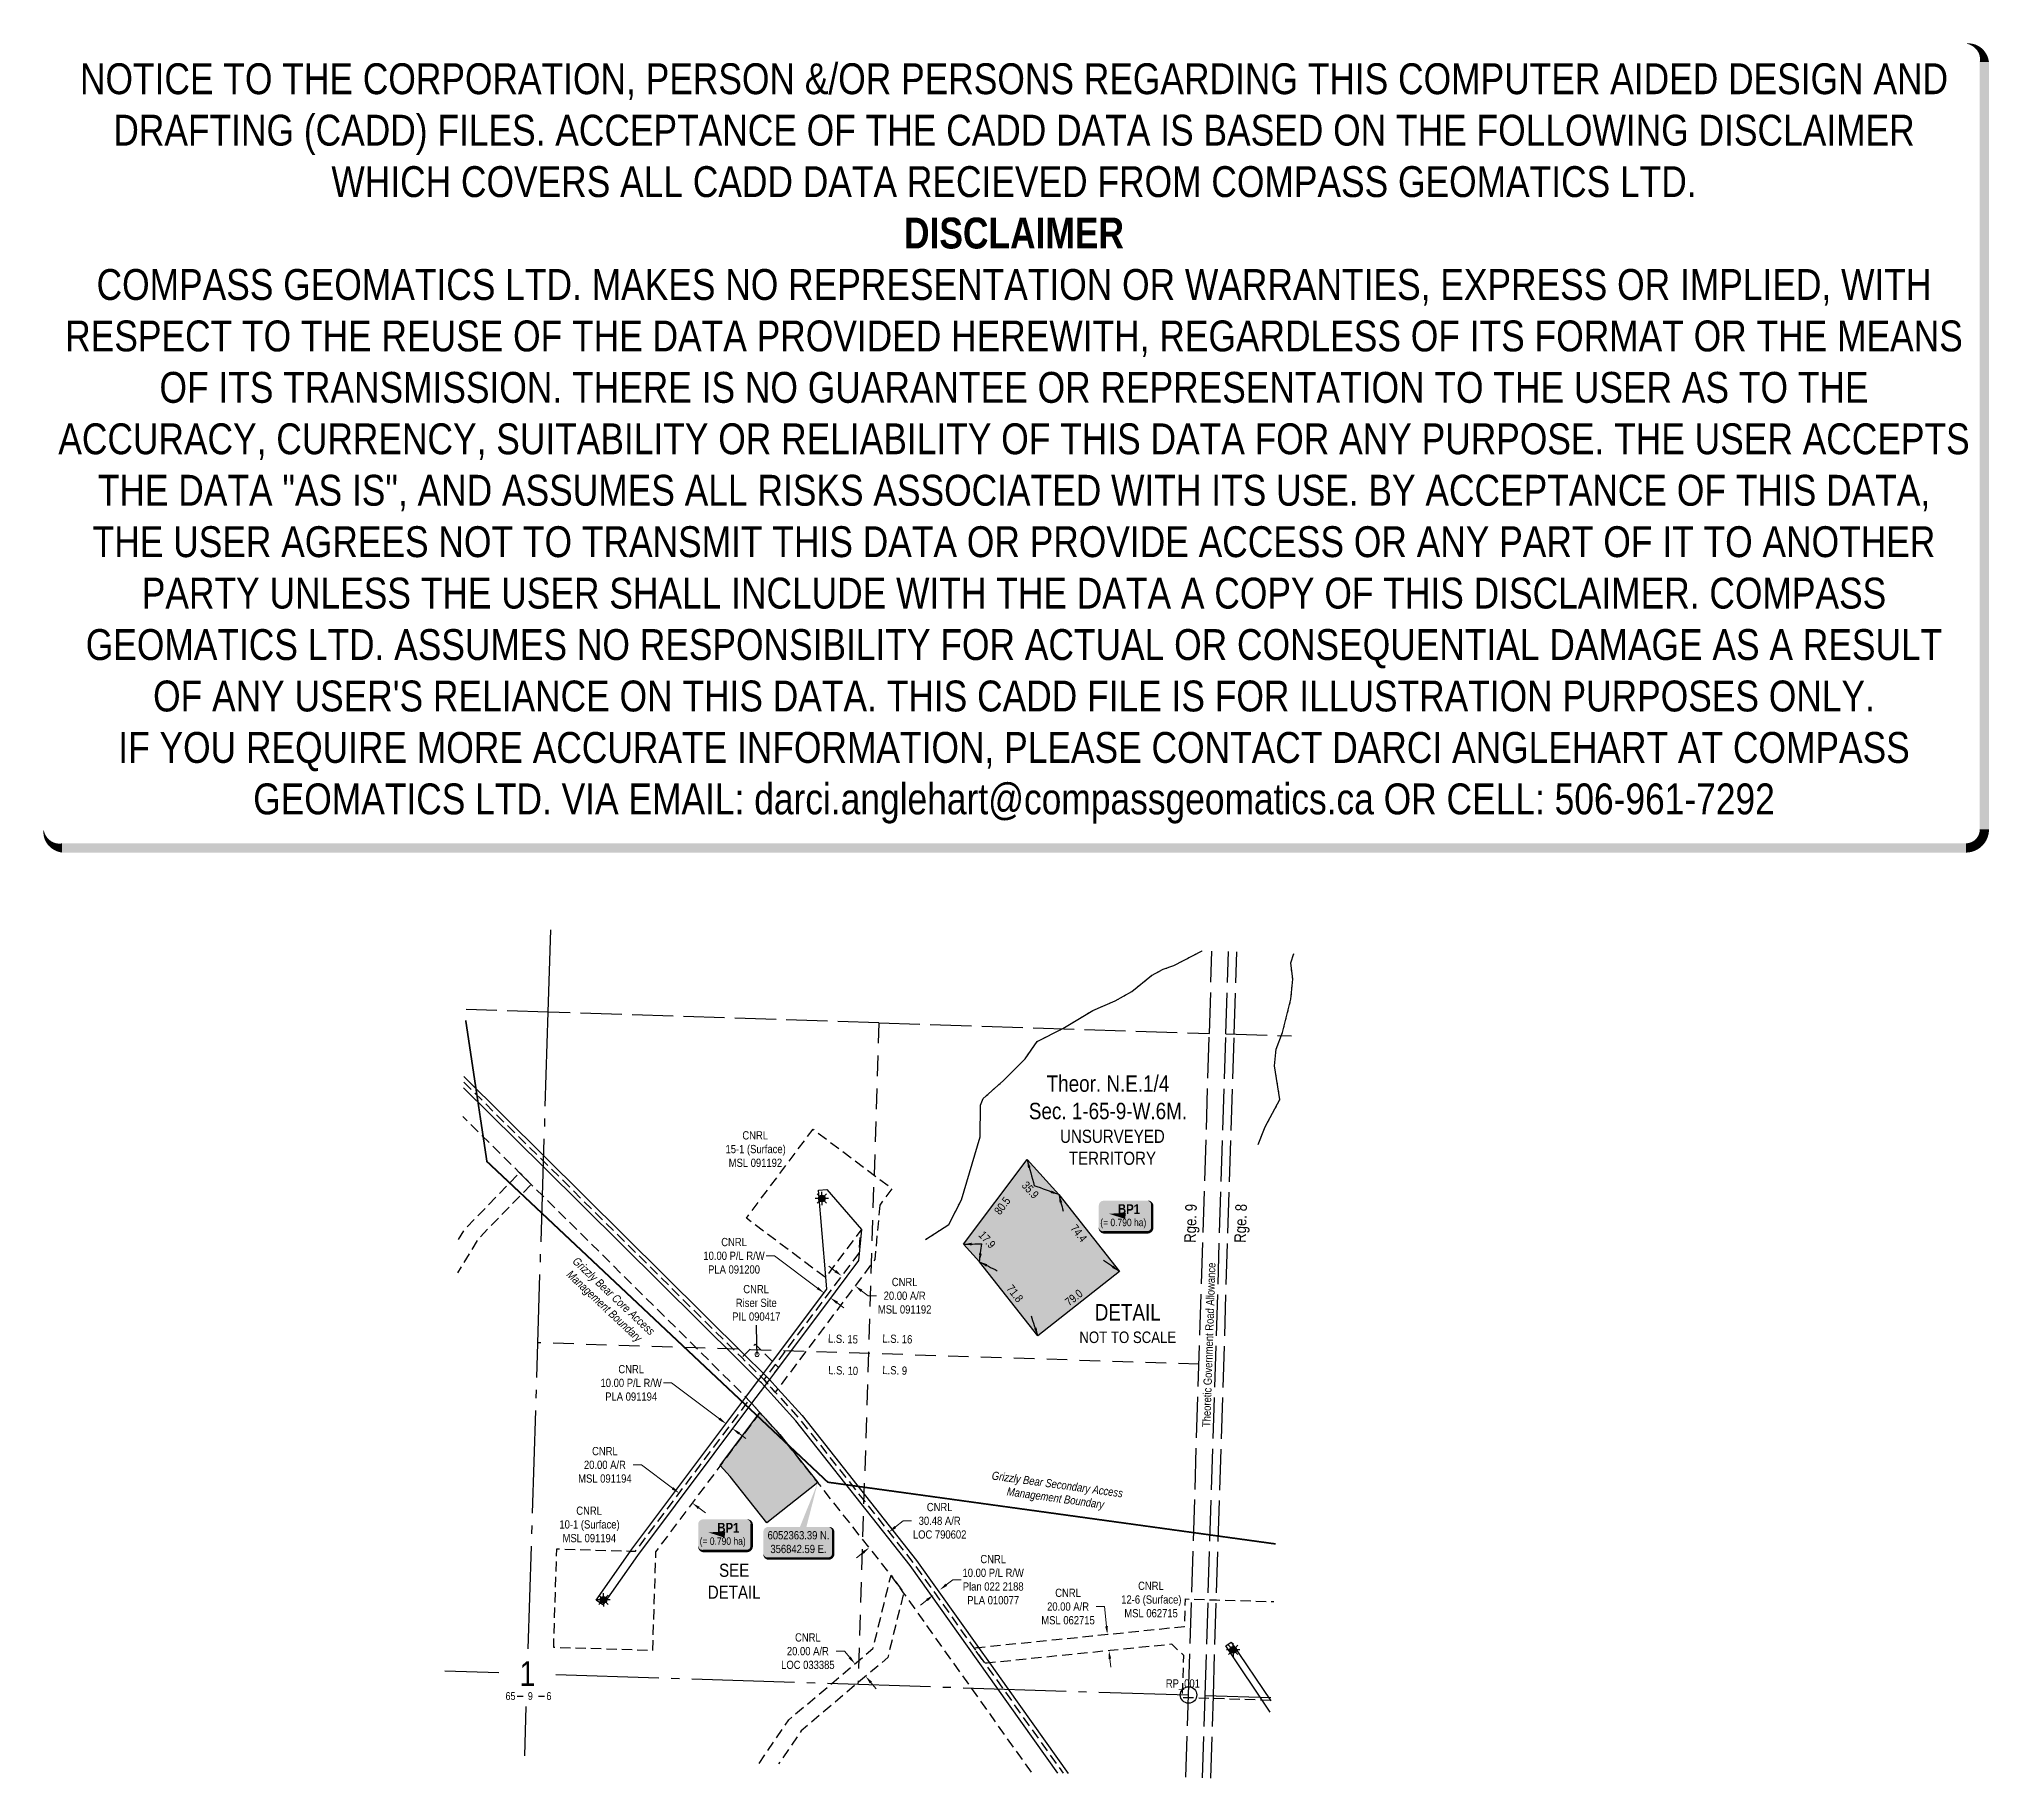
# Model space of a CAD drawing. Extents: x 355896 to 358265, y 6052004 to 6054118.
import ezdxf
from ezdxf.enums import TextEntityAlignment as Align

# ---------------------------------------------------------------- set-up
doc = ezdxf.new("R2010")
doc.units = 0
doc.header["$LTSCALE"] = 5
doc.header["$PDSIZE"] = 15
for name, pattern in [('DASHDOT2', [12.7, 6.35, -3.175, 0, -3.175]), ('foc-ACCESSROAD', [3.75, 2.5, -1.25]), ('foc-LSD', [8, 5, -3]), ('foc-QUARTERLINE', [33, 25, -3, 2, -3]), ('foc-UNSURVEYED', [12.5, 10, -2.5]), ('foc-WHEELTRACKS', [2, 0.4, -1.6])]:
    doc.linetypes.add(name, pattern=pattern)
doc.layers.get('Defpoints').update_dxf_attribs({"color": 9})
for name, color, linetype in [('10', 1, 'Continuous'), ('35', 37, 'Continuous'), ('9', 3, 'Continuous'), ('AS-WILDLIFE', 131, 'DASHDOT2'), ('C-AR', 13, 'foc-ACCESSROAD'), ('C-RW', 13, 'Continuous'), ('C-SYMBOL', 7, 'Continuous'), ('C-WS', 13, 'foc-ACCESSROAD'), ('C-WS-S', 8, 'Continuous'), ('D-TXT', 6, 'Continuous'), ('DETAIL-T', 7, 'Continuous'), ('L-QSEC', 8, 'foc-QUARTERLINE'), ('L-ROAD-T', 7, 'Continuous'), ('L-SECLBL', 7, 'Continuous'), ('L-SECQ', 8, 'foc-QUARTERLINE'), ('L-SECTION-LSD', 7, 'foc-LSD'), ('L-UNS-T', 3, 'Continuous'), ('L-USEC', 7, 'foc-UNSURVEYED'), ('P-TEMP-BLOCKS', 250, 'Continuous'), ('P-TEMP-BLUE', 146, 'Continuous'), ('P-TEMP-BLUE-T', 146, 'Continuous'), ('T-CREEK', 160, 'Continuous'), ('T-WATER-P3', 160, 'foc-WHEELTRACKS')]:
    doc.layers.add(name, color=color, linetype=linetype)
for name, color, linetype, lineweight in [('C-AR-T', 13, 'Continuous', 9), ('C-RW-T', 13, 'Continuous', 9), ('C-WS-T', 13, 'Continuous', 9)]:
    doc.layers.add(name, color=color, linetype=linetype, lineweight=lineweight)
doc.layers.add('DISCLAIMER', color=7, linetype='Continuous', plot=False)
doc.layers.add('P-TEMP-BLUE-H', color=7, linetype='Continuous', true_color=0x99e6ff)
doc.styles.add('100L', font='ARIALN.TTF', dxfattribs={"height": 11})
doc.styles.add('175L', font='ARIALN.TTF', dxfattribs={"height": 20})
doc.styles.add('240', font='ARIALN.TTF', dxfattribs={"height": 30})
doc.styles.add('80', font='ARIALN.TTF', dxfattribs={"height": 10})
doc.styles.add('80CG', font='ARIALN.TTF', dxfattribs={"height": 10})
doc.styles.add('80L', font='ARIALN.TTF', dxfattribs={"height": 10})
doc.styles.add('BOLD', font='ARIALNB.TTF')
doc.styles.add('foc-LtypeFont', font='ARIALN.TTF', dxfattribs={"height": 7.349999999999999})
doc.styles.add('SIMPLEX', font='ARIALN.TTF')
doc.linetypes.add('foc-TOPO-flowdirection-NOLINE', pattern='A,0,[">",foc-LtypeFont,S=0.3,R=0,X=0,Y=-0.945],-20,[">",foc-LtypeFont,S=0.3,R=0,X=0,Y=-0.945],0', length=20)
doc.dimstyles.new('Compass 5 000', dxfattribs={"dimscale": 5, "dimtxt": 9, "dimasz": 2, "dimexe": 0.2, "dimexo": 0.0625, "dimgap": 0.5, "dimtad": 0, "dimtih": 1, "dimtoh": 1, "dimzin": 0, "dimdsep": 46, "dimtxsty": '80CG', "dimcen": 0.1, "dimse1": 1, "dimse2": 1, "dimclrd": 256, "dimclrt": 256, "dimaunit": 1, "dimadec": 4, "dimazin": 0, "dimtfac": 0.06, "dimtofl": 0, "dimtmove": 0, "dimatfit": 1, "dimfxl": 0.2, "dimtolj": 1, "dimtzin": 0, "dimlwd": -1, "dimarcsym": 0})

# ---------------------------------------------------------------- blocks, each defined once
blk = doc.blocks.new('*U447')
h = blk.add_hatch(color=254)
edge = h.paths.add_edge_path()
edge.add_line((-36.49999999999998, -20), (36.49999999999998, -20))
edge.add_arc((36.49999999999999, -13.99999999999999), 6.000000000000007, 269.9999999999999, 359.9999999999999)
edge.add_line((42.49999999999999, -14), (42.49999999999999, 12.5))
edge.add_arc((36.49999999999999, 12.49999999999999), 6.000000000000007, 6.785183320455494e-14, 90.00000000000007)
edge.add_line((36.49999999999998, 18.5), (-36.49999999999998, 18.5))
edge.add_arc((-36.49999999999999, 12.49999999999999), 6.000000000000007, 89.99999999999993, 179.9999999999999)
edge.add_line((-42.49999999999999, 12.5), (-42.49999999999999, -14))
edge.add_arc((-36.49999999999999, -13.99999999999999), 6.000000000000007, 180, 270.0000000000001)
at = {"color": 1, "flags": 128}
blk.add_lwpolyline([(23.73059565133194, 72.47956475705506, 0, 9.999999999999998, 0), (0, 0, 4.999999999999999, 4.999999999999999, 0)], format="xyseb", dxfattribs=at)
blk.add_lwpolyline([(-36.49999999999998, -20, 3, 3, 0), (36.49999999999998, -20, 3, 3, 0.4142135623730951), (42.49999999999999, -14, 3, 3, 0), (42.49999999999999, 12.5, 3, 0, 0.4142135623730951), (36.49999999999998, 18.5, 0, 0, 0), (-36.49999999999998, 18.5, 0, 0, 0.4142135623730951), (-42.49999999999999, 12.5, 0, 0, 0), (-42.49999999999999, -14, 0, 3, 0.4142135623730951)], format="xyseb", close=True, dxfattribs=at)
at = {"color": 1, "style": '80'}
blk.add_attdef('ENTER_TEXT_001', (-35.98567530695772, -4.996589358799454), '', height=10, dxfattribs=at)
blk = doc.blocks.new('*U419')
at = {"true_color": 0x99e6ff}
h = blk.add_hatch(color=141, dxfattribs=at)
edge = h.paths.add_edge_path()
edge.add_line((-26.49999999999999, -20), (26.49999999999999, -20))
edge.add_arc((26.49999999999999, -14), 6, 270, 360)
edge.add_line((32.49999999999999, -14), (32.49999999999999, 12.5))
edge.add_arc((26.49999999999999, 12.5), 6, 0, 90)
edge.add_line((26.49999999999999, 18.5), (-26.49999999999999, 18.5))
edge.add_arc((-26.49999999999999, 12.5), 6, 90, 180)
edge.add_line((-32.49999999999999, 12.5), (-32.49999999999999, -14))
edge.add_arc((-26.49999999999999, -14), 6, 180, 270)
at = {"color": 250, "flags": 128}
blk.add_lwpolyline([(-26.49999999999999, -20, 3, 3, 0), (26.49999999999999, -20, 3, 3, 0.414213562373095), (32.49999999999999, -14, 3, 3, 0), (32.49999999999999, 12.5, 3, 0, 0.414213562373095), (26.49999999999999, 18.5, 0, 0, 0), (-26.49999999999999, 18.5, 0, 0, 0.414213562373095), (-32.49999999999999, 12.5, 0, 0, 0), (-32.49999999999999, -14, 0, 3, 0.414213562373095)], format="xyseb", close=True, dxfattribs=at)
at = {"flags": 128}
blk.add_lwpolyline([(-20.07683572975714, 2.608057395672145, 0, 7.5, 0), (-3.398394867633905e-15, 0, 0, 0, 0)], format="xyseb", dxfattribs=at)
at = {"color": 250}
for tag, p, height, style in [('TEMP_AREA_W1_001', (-9.212824010914055, 2.244292974654144), 12, 'BOLD'), ('ENTER_TEXT_001', (-30.65893587994544, -12.47010782646594), 9, '80')]:
    blk.add_attdef(tag, p, '', height=height, dxfattribs=dict(at, style=style))
blk = doc.blocks.new('*D449')
at = {"layer": 'C-AR-T', "transparency": 16777216}
for p, q in [((356936.8639677973, 6052309.350446461), (356946.3475037529, 6052316.842858659)), ((356946.3475037529, 6052316.842858659), (356956.3475037529, 6052316.842858659)), ((356897.2599824779, 6052278.061549147), (356889.4133323589, 6052271.862349045))]:
    blk.add_line(p, q, dxfattribs=at)
for points in [[(356935.8307677801, 6052310.658221481), (356937.8971678149, 6052308.04267144), (356929.0173176778, 6052303.151246359)], [(356896.2267824607, 6052279.369324166), (356898.2931824955, 6052276.753774127), (356905.1066325973, 6052284.260749249)]]:
    blk.add_solid(points, dxfattribs=at)
at = {"layer": 'Defpoints', "color": 0, "transparency": 16777216}
for p in [(356882.8255995209, 6052361.618507426), (356858.9149144404, 6052342.728010315), (356905.1066325973, 6052284.260749249)]:
    blk.add_point(p, dxfattribs=at)
at = {"layer": 'C-AR-T', "transparency": 16777216, "insert": (356990.6176265352, 6052316.842858659), "char_height": 10, "attachment_point": 5, "style": '80CG'}
blk.add_mtext('\\A1;CNRL\\P30.48 A/R\\PLOC 790602', dxfattribs=at)
blk = doc.blocks.new('*D451')
at = {"layer": 'C-AR-T', "transparency": 16777216}
for p, q in [((356874.8482411094, 6052158.40520294), (356864.8482411094, 6052158.40520294)), ((356881.3078054013, 6052150.771460138), (356874.8482411094, 6052158.40520294)), ((356907.1433156766, 6052120.239735138), (356913.6028799685, 6052112.605992336))]:
    blk.add_line(p, q, dxfattribs=at)
for points in [[(356882.5800958681, 6052151.848054186), (356880.0355149345, 6052149.694866089), (356887.7673696931, 6052143.137717336)], [(356908.4156061434, 6052121.316329185), (356905.8710252098, 6052119.163141089), (356900.6837513847, 6052127.873477939)]]:
    blk.add_solid(points, dxfattribs=at)
at = {"layer": 'Defpoints', "color": 0, "transparency": 16777216}
for p in [(356887.7673696931, 6052143.137717336), (356888.3722490827, 6052143.649557649), (356901.2886307742, 6052128.385318251)]:
    blk.add_point(p, dxfattribs=at)
at = {"layer": 'C-AR-T', "transparency": 16777216, "insert": (356830.5133161433, 6052158.405202939), "char_height": 10, "attachment_point": 5, "style": '80CG'}
blk.add_mtext('\\A1;CNRL\\P20.00 A/R\\PLOC 033385', dxfattribs=at)
blk = doc.blocks.new('*D452')
at = {"layer": 'C-AR-T', "transparency": 16777216}
for p, q in [((356863.8374253106, 6052620.347475509), (356855.8366339942, 6052626.346420276)), ((356895.8408160629, 6052596.351527374), (356903.8416073788, 6052590.352582607)), ((356903.8416073788, 6052590.352582607), (356913.8416073793, 6052590.352582607))]:
    blk.add_line(p, q, dxfattribs=at)
for points in [[(356864.8372494387, 6052621.680940729), (356862.8376011825, 6052619.01401029), (356871.838216627, 6052614.348530742)], [(356896.840640191, 6052597.684992594), (356894.8409919348, 6052595.018062154), (356887.8400247465, 6052602.350472141)]]:
    blk.add_solid(points, dxfattribs=at)
at = {"layer": 'Defpoints', "color": 0, "transparency": 16777216}
for p in [(356855.5293329675, 6052592.597376191), (356887.8400247465, 6052602.350472141), (356871.5311410865, 6052580.599317589)]:
    blk.add_point(p, dxfattribs=at)
at = {"layer": 'C-AR-T', "transparency": 16777216, "insert": (356948.0946769561, 6052590.352582607), "char_height": 10, "attachment_point": 5, "style": '80CG'}
blk.add_mtext('\\A1;CNRL\\P20.00 A/R\\PMSL 091192', dxfattribs=at)
blk = doc.blocks.new('*D453')
at = {"layer": 'C-AR-T', "transparency": 16777216}
for p, q in [((356628.2287164344, 6052384.856978066), (356618.2287164344, 6052384.856978066)), ((356666.1166161201, 6052356.449107306), (356628.2287164344, 6052384.856978066)), ((356698.0261674742, 6052332.52372695), (356706.0269837696, 6052326.524815499))]:
    blk.add_line(p, q, dxfattribs=at)
for points in [[(356667.1164346957, 6052357.782576689), (356665.1167975445, 6052355.115637924), (356674.1174324155, 6052350.450195855)], [(356699.0259860498, 6052333.857196333), (356697.0263488987, 6052331.190257567), (356690.0253511784, 6052338.522638402)]]:
    blk.add_solid(points, dxfattribs=at)
at = {"layer": 'Defpoints', "color": 0, "transparency": 16777216}
for p in [(356690.0253511784, 6052338.522638402), (356655.4382122774, 6052325.537507932), (356671.3461310402, 6052313.609950478)]:
    blk.add_point(p, dxfattribs=at)
at = {"layer": 'C-AR-T', "transparency": 16777216, "insert": (356583.9551830105, 6052384.856978065), "char_height": 10, "attachment_point": 5, "style": '80CG'}
blk.add_mtext('\\A1;CNRL\\P20.00 A/R\\PMSL 091194', dxfattribs=at)
blk = doc.blocks.new('*D456')
at = {"layer": 'C-RW-T', "transparency": 16777216}
for p, q in [((356998.7256943784, 6052239.107677719), (357006.5723916707, 6052245.306818111)), ((357006.5723916707, 6052245.306818111), (357016.5723916707, 6052245.306818111)), ((356975.1889744564, 6052220.512920494), (356967.3422771641, 6052214.313780103))]:
    blk.add_line(p, q, dxfattribs=at)
for points in [[(356997.6925043128, 6052240.415460601), (356999.7588844439, 6052237.799894836), (356990.8789970856, 6052232.908537326)], [(356974.1557843909, 6052221.820703376), (356976.2221645219, 6052219.205137612), (356983.0356717492, 6052226.712060886)]]:
    blk.add_solid(points, dxfattribs=at)
at = {"layer": 'Defpoints', "color": 0, "transparency": 16777216}
for p in [(356929.1346606747, 6052294.938442433), (356936.9779860112, 6052301.134918873), (356990.8789970856, 6052232.908537326)]:
    blk.add_point(p, dxfattribs=at)
at = {"layer": 'C-RW-T', "transparency": 16777216, "insert": (357055.6583398287, 6052245.306818111), "char_height": 10, "attachment_point": 5, "style": '80CG'}
blk.add_mtext('\\A1;CNRL\\P10.00 P/L R/W\\PPlan 022 2188\\PPLA 010077', dxfattribs=at)
blk = doc.blocks.new('*D461')
at = {"layer": 'C-RW-T', "transparency": 16777216}
for p, q in [((356664.9731590515, 6052484.454133203), (356654.973159052, 6052484.454133203)), ((356723.0508115506, 6052440.910165557), (356664.9731590515, 6052484.454133203)), ((356747.053905352, 6052422.913743611), (356755.0548489881, 6052416.915002))]:
    blk.add_line(p, q, dxfattribs=at)
for points in [[(356724.0506018195, 6052442.243656162), (356722.0510212816, 6052439.57667495), (356731.0517551866, 6052434.911423944)], [(356748.053695621, 6052424.247234218), (356746.0541150831, 6052421.580253005), (356739.0529617164, 6052428.912485225)]]:
    blk.add_solid(points, dxfattribs=at)
at = {"layer": 'Defpoints', "color": 0, "transparency": 16777216}
for p in [(356731.0517551866, 6052434.911423944), (356710.7363150949, 6052407.815292521), (356718.7375216247, 6052401.816353803)]:
    blk.add_point(p, dxfattribs=at)
at = {"layer": 'C-RW-T', "transparency": 16777216, "insert": (356615.8872108934, 6052484.454133204), "char_height": 10, "attachment_point": 5, "style": '80CG'}
blk.add_mtext('\\A1;CNRL\\P10.00 P/L R/W^JPLA 091194', dxfattribs=at)
blk = doc.blocks.new('*D462')
at = {"layer": 'C-RW-T', "transparency": 16777216}
for p, q in [((356789.9193826504, 6052638.914506335), (356779.9193826499, 6052638.914506335)), ((356842.1513187718, 6052599.750077906), (356789.9193826504, 6052638.914506335)), ((356866.151709456, 6052581.754160983), (356874.1524096257, 6052575.755094656))]:
    blk.add_line(p, q, dxfattribs=at)
for points in [[(356843.1511631594, 6052601.083527935), (356841.1514743837, 6052598.416627877), (356850.1520189415, 6052593.751011579)], [(356867.1515538436, 6052583.08761101), (356865.1518650679, 6052580.420710954), (356858.1510092863, 6052587.753227309)]]:
    blk.add_solid(points, dxfattribs=at)
at = {"layer": 'Defpoints', "color": 0, "transparency": 16777216}
for p in [(356858.1510092863, 6052587.753227309), (356808.1349467887, 6052537.714625585), (356816.1339371335, 6052531.716841315)]:
    blk.add_point(p, dxfattribs=at)
at = {"layer": 'C-RW-T', "transparency": 16777216, "insert": (356740.8334344919, 6052638.914506335), "char_height": 10, "attachment_point": 5, "style": '80CG'}
blk.add_mtext('\\A1;CNRL\\P10.00 P/L R/W\\PPLA 091200', dxfattribs=at)
blk = doc.blocks.new('L-SECLBL')
at = {"layer": '9', "color": 7}
for p, q in [((-5.082139060913505, -27.83004804289613), (-12.28857354467345, -27.83004804289613)), ((20.70431141927111, -27.83004804289613), (13.49787693551116, -27.83004804289613))]:
    blk.add_line(p, q, dxfattribs=at)
at = {"layer": '10', "color": 2, "style": 'SIMPLEX'}
blk.add_attdef('SEC', text='', height=30, dxfattribs=at).set_placement((0, 0), align=Align.MIDDLE)
at = {"layer": '10', "color": 5, "style": '80L'}
blk.add_attdef('TWP', text='', height=9.5, dxfattribs=at).set_placement((-14.43410290347765, -27.36845155570791), align=Align.MIDDLE_RIGHT)
blk.add_attdef('RGE', text='', height=9.5, dxfattribs=at).set_placement((3.622123863462547, -27.36845155570791), align=Align.MIDDLE_CENTER)
blk.add_attdef('MER', text='', height=9.5, dxfattribs=at).set_placement((23.16775162027989, -27.36845155570791), align=Align.MIDDLE_LEFT)
blk = doc.blocks.new('GAS')
h = blk.add_hatch(color=255)
h.dxf.hatch_style = 1
edge = h.paths.add_edge_path()
edge.add_arc((0, 0), 0.9, 0, 360)
for p, q in [((-0.8077887898725749, 0), (-1.615577579628734, 0)), ((-0.5711929310346023, 0.5711929297831376), (-1.142385862069204, 1.142385861385264)), ((0, 0.8077887887338874), (0, 1.615577579286764)), ((0.5711929310309642, 0.5711929297831376), (1.142385862065566, 1.142385861385264)), ((1.615577579625096, 0), (0.8077887898689368, 0)), ((-0.5711929310346023, -0.5711929316021271), (-1.142385862069204, -1.142385863204253)), ((0, -0.8077887905528768), (0, -1.615577581105753)), ((1.142385862065566, -1.142385863204253), (0.5711929310309642, -0.5711929316021271))]:
    blk.add_line(p, q)
blk.add_circle((0, 0), 0.8000000000000003)
blk = doc.blocks.new('*D523')
at = {"layer": 'C-AR-T', "transparency": 16777216}
for p, q in [((357190.918709251, 6052212.63233209), (357180.9187092511, 6052212.63233209)), ((357193.3361118766, 6052188.877116964), (357190.918709251, 6052212.63233209)), ((357197.3857484848, 6052149.082343935), (357198.3981501966, 6052139.133723791))]:
    blk.add_line(p, q, dxfattribs=at)
for points in [[(357194.9942152339, 6052189.045850582), (357191.6780085193, 6052188.708383345), (357194.3485135885, 6052178.92849682)], [(357199.0438518421, 6052149.251077553), (357195.7276451275, 6052148.913610316), (357196.373346773, 6052159.030964079)]]:
    blk.add_solid(points, dxfattribs=at)
at = {"layer": 'Defpoints', "color": 0, "transparency": 16777216}
for p in [(357168.380912287, 6052176.285955077), (357194.3485135885, 6052178.92849682), (357170.4057454715, 6052156.388422336)]:
    blk.add_point(p, dxfattribs=at)
at = {"layer": 'C-AR-T', "transparency": 16777216, "insert": (357146.6008374917, 6052212.632332089), "char_height": 10, "attachment_point": 5, "style": '80CG'}
blk.add_mtext('\\A1;CNRL\\P20.00 A/R\\PMSL 062715', dxfattribs=at)
blk = doc.blocks.new('Disclaimer_Legal')
at = {"layer": 'DISCLAIMER', "color": 254, "flags": 128}
blk.add_lwpolyline([(-3612.859355113964, -1104.601793492536, 37.5, 37.5, 0), (4096.10254652852, -1104.601793492536, 37.5, 37.5, 0.414213562373095), (4171.10254652852, -1029.601793492536, 37.5, 37.5, 0), (4171.10254652852, 2078.694150954953, 37.5, 0, 0.414213562373095), (4096.10254652852, 2153.694150954953, 0, 0, 0), (-3612.859355113964, 2153.694150954953, 0, 0, 0.414213562373095), (-3687.859355113964, 2078.694150954953, 0, 0, 0), (-3687.859355113964, -1029.601793492536, 0, 37.5, 0.414213562373095)], format="xyseb", close=True, dxfattribs=at)
at = {"layer": 'DISCLAIMER', "color": 254, "insert": (241.6215957072782, 533.9211787312088), "char_height": 125, "width": 7717.567617301413, "attachment_point": 5, "style": '80'}
blk.add_mtext('NOTICE TO THE CORPORATION, PERSON &/OR PERSONS REGARDING THIS COMPUTER AIDED DESIGN AND DRAFTING (CADD) FILES. ACCEPTANCE OF THE CADD DATA IS BASED ON THE FOLLOWING DISCLAIMER WHICH COVERS ALL CADD DATA RECIEVED FROM COMPASS GEOMATICS LTD.\\P{\\fArial Narrow|b1|i0|c0|p34;DISCLAIMER}\\PCOMPASS GEOMATICS LTD. MAKES NO REPRESENTATION OR WARRANTIES, EXPRESS OR IMPLIED, WITH RESPECT TO THE REUSE OF THE DATA PROVIDED HEREWITH, REGARDLESS OF ITS FORMAT OR THE MEANS OF ITS TRANSMISSION. THERE IS NO GUARANTEE OR REPRESENTATION TO THE USER AS TO THE ACCURACY, CURRENCY, SUITABILITY OR RELIABILITY OF THIS DATA FOR ANY PURPOSE. THE USER ACCEPTS THE DATA "AS IS", AND ASSUMES ALL RISKS ASSOCIATED WITH ITS USE. BY ACCEPTANCE OF THIS DATA, THE USER AGREES NOT TO TRANSMIT THIS DATA OR PROVIDE ACCESS OR ANY PART OF IT TO ANOTHER PARTY UNLESS THE USER SHALL INCLUDE WITH THE DATA A COPY OF THIS DISCLAIMER. COMPASS GEOMATICS LTD. ASSUMES NO RESPONSIBILITY FOR ACTUAL OR CONSEQUENTIAL DAMAGE AS A RESULT OF ANY USER\'S RELIANCE ON THIS DATA. THIS CADD FILE IS FOR ILLUSTRATION PURPOSES ONLY.\\PIF YOU REQUIRE MORE ACCURATE INFORMATION, PLEASE CONTACT DARCI ANGLEHART AT COMPASS GEOMATICS LTD. VIA EMAIL: darci.anglehart@compassgeomatics.ca OR CELL: 506-961-7292', dxfattribs=at)

msp = doc.modelspace()

# ---------------------------------------------------------------- hatches: boundary and pattern name
at = {"layer": 'P-TEMP-BLUE-H'}
h = msp.add_hatch(color=256, dxfattribs=at)
h.dxf.hatch_style = 1
h.paths.add_polyline_path([(357110.0462434781, 6052541.653716004), (357038.926133088, 6052631.674140184), (357019.6628413885, 6052652.902021015), (357096.8346355151, 6052755.826918704), (357135.3672057691, 6052713.364559641), (357209.1615662812, 6052619.959197937)])
h = msp.add_hatch(color=256, dxfattribs=at)
h.dxf.hatch_style = 1
h.paths.add_polyline_path([(356780.6225032211, 6052314.433938637), (356736.1576749189, 6052370.715385374), (356724.1141199631, 6052383.987216242), (356772.3625064853, 6052448.336636942), (356796.4533594238, 6052421.788850463), (356842.5901490299, 6052363.391115309)])

# ---------------------------------------------------------------- linework, layer by layer
at = {"layer": '35', "color": 3}
msp.add_circle((357292.984, 6052105.182999999), 10.00000000000002, dxfattribs=at)
at = {"layer": 'AS-WILDLIFE', "const_width": 2.000000000000018, "flags": 128}
msp.add_lwpolyline([(357398.778596627, 6052288.734646736), (356854.7345121469, 6052363.774260059), (356440.6020990459, 6052753.545318998), (356414.86845321, 6052925.101750702)], dxfattribs=at)
at = {"layer": 'C-AR', "flags": 128}
for points in [[(356412.4885821457, 6052849.912246663), (356509.4617291321, 6052753.763020653), (356750.1357574625, 6052515.131310646), (356773.6888584356, 6052491.780024269), (356777.2739695074, 6052488.225635306), (356777.6557761391, 6052487.847259493), (356780.7136620721, 6052484.477553221), (356790.9788873137, 6052473.165523699), (356819.7184452644, 6052441.496722049), (356958.6351325586, 6052265.662189582), (357032.1349744641, 6052162.42026256), (357045.4808609901, 6052143.674516222), (357067.6849959136, 6052112.479901447), (357140.5682685417, 6052010.109538279)], [(357102.1984743985, 6052011.354688426), (357029.2325175165, 6052113.726176552), (356946.8398909257, 6052229.334333134), (356931.5298935034, 6052250.815453073), (356796.4533594238, 6052421.788850449), (356772.3625064853, 6052448.336636937), (356762.0975941842, 6052459.648096804), (356758.9957483797, 6052463.065769732), (356755.6298884866, 6052466.774885123), (356755.2347870796, 6052467.166801257), (356508.1449729651, 6052712.15772037), (356494.4291553622, 6052725.756405562), (356480.2969904359, 6052739.76787977), (356411.1716706448, 6052808.305823488)], [(356406.1635332524, 6052658.632243793), (356414.0674723064, 6052671.604877484), (356480.2969904359, 6052739.76787977), (356494.4291553622, 6052725.756405562), (356429.9746132411, 6052659.285667958), (356404.8806236347, 6052618.098703076)], [(356771.2628987145, 6052022.095802144), (356807.2904833562, 6052075.055369386), (356859.5159411361, 6052119.2317614), (356909.609539747, 6052161.620250138), (356931.5298935034, 6052250.815453073), (356946.8398909257, 6052229.334333134), (356927.4779054164, 6052150.546488157), (356889.3280612844, 6052118.264373076), (356822.2871135217, 6052061.553075152), (356794.9236865253, 6052021.327969857)]]:
    msp.add_lwpolyline(points, dxfattribs=at)
at = {"layer": 'C-RW'}
for points in [[(356412.704480315, 6052856.733320498), (356509.677871124, 6052760.584029147), (356753.6575647013, 6052518.676209364), (356776.7155466857, 6052495.816049854), (356780.3002531383, 6052492.26177612), (356781.2668885319, 6052491.303738004), (356783.7665417252, 6052488.549509718), (356794.0313765791, 6052477.238100115), (356823.533959116, 6052444.729172758), (356962.6331136536, 6052268.661380922), (357037.8548076011, 6052163.001694789), (357051.2006789716, 6052144.256667732), (357073.965346432, 6052112.275729489), (357146.8483748828, 6052009.905740591)], [(357134.2869266383, 6052010.313376063), (357061.4041619214, 6052112.683496433), (356954.6345492969, 6052262.661781739), (356815.9019713855, 6052438.263503437), (356777.6598837624, 6052480.404925897), (356774.0425609295, 6052484.390649691), (356770.6617110427, 6052487.742512804), (356746.6131095263, 6052511.585739939), (356509.2459127738, 6052746.937595583), (356412.2725524564, 6052843.087017587)], [(357392.3467957241, 6052084.411166497), (357338.1086, 6052165.0436), (357344.7488813803, 6052169.509082626), (357392.7777966318, 6052098.103071263)]]:
    msp.add_lwpolyline(points, dxfattribs=at)
for points in [[(356794.7787540333, 6052503.236339796), (356783.7665417252, 6052488.549509718), (356781.2668885319, 6052491.303738004), (356780.3002531383, 6052492.26177612), (356776.7155466857, 6052495.816049854), (356787.6178944789, 6052510.35050602), (356853.5429682531, 6052598.276469881), (356852.2873101086, 6052613.276384888), (356843.498342421, 6052718.534073558), (356853.4652092237, 6052719.366323181), (356895.5046953769, 6052670.919318398), (356892.1545672041, 6052633.102451533), (356863.8256554115, 6052595.321262263), (356794.7787540333, 6052503.236339796)], [(356623.4630032601, 6052274.743423909), (356581.4957795365, 6052214.749842436), (356573.3020567851, 6052220.482436501), (356614.9634624606, 6052280.038663334), (356615.3636507655, 6052280.610061677), (356755.2347618186, 6052467.166000876), (356770.6617110427, 6052487.742512804), (356773.6888584356, 6052491.780024269), (356776.7155466857, 6052495.816049854), (356780.3002531383, 6052492.26177612), (356781.2668885319, 6052491.303738004), (356783.7665417252, 6052488.549509718), (356780.7136620721, 6052484.477553221), (356777.6598837624, 6052480.404925897), (356762.0975941842, 6052459.648096804), (356623.4630032601, 6052274.743423909)]]:
    msp.add_lwpolyline(points, close=True, dxfattribs=at)
at = {"layer": 'C-WS', "flags": 128}
for points in [[(356917.7847154493, 6052700.632417396), (356911.9244421115, 6052634.471937038), (356879.8001357816, 6052591.627674001), (356794.7624763028, 6052478.212966216), (356794.0313765791, 6052477.238100115), (356790.9788873137, 6052473.165523699), (356780.7136620721, 6052484.477553221), (356777.6557761391, 6052487.847259493), (356777.2739695074, 6052488.225635306), (356780.3002531383, 6052492.26177612), (356791.1966827126, 6052506.794925265), (356863.798086254, 6052603.625668911), (356892.5045044244, 6052641.911494322), (356895.0161601859, 6052670.267364423), (356852.2873101086, 6052613.276384888), (356851.7978664641, 6052612.623662569), (356755.7859933876, 6052684.610058929), (356836.7718460641, 6052792.622114688), (356932.7820091904, 6052720.634617052), (356917.7847154493, 6052700.632417396)], [(356780.7136620721, 6052484.477553221), (356777.6598837624, 6052480.404925897), (356774.0425609295, 6052484.390649691), (356770.6617110427, 6052487.742512804), (356746.6131095263, 6052511.585739939), (356750.1357574625, 6052515.131310646), (356753.6575647013, 6052518.676209364), (356766.3621648853, 6052531.466904803), (356787.6178944789, 6052510.35050602), (356791.1966827126, 6052506.794925265), (356794.7787540333, 6052503.236339796), (356783.7665417252, 6052488.549509718), (356780.7136620721, 6052484.477553221)], [(356772.3625064853, 6052448.336636943), (356645.459583347, 6052279.084767996), (356641.7053336395, 6052159.150864935), (356521.764127913, 6052162.896926158), (356525.5209349596, 6052282.83710908), (356614.9634624606, 6052280.038663334), (356621.0351478828, 6052279.848958123), (356758.9957483797, 6052463.065769732), (356762.0975941842, 6052459.648096804), (356772.3625064853, 6052448.336636943)]]:
    msp.add_lwpolyline(points, close=True, dxfattribs=at)
msp.add_lwpolyline([(357392.7956253235, 6052098.669447676), (357392.3473216878, 6052098.683138555), (357382.5001050814, 6052098.984619436), (357323.0265631733, 6052100.802615313), (357292.8756272881, 6052101.725427878), (357285.5521127125, 6052101.948375405), (357285.6574662143, 6052105.419339136), (357287.1092899501, 6052153.317864255), (357272.6399056813, 6052166.793385144), (357197.7421444547, 6052159.170379135), (357154.4222838822, 6052154.761825519), (357051.2006789716, 6052144.256667732), (357048.358334045, 6052143.967541508), (357045.4808609901, 6052143.674516222), (357032.1349524054, 6052162.419562244), (357035.4577466017, 6052162.758137592), (357037.8548076011, 6052163.001694789), (357132.1139268298, 6052172.595316816), (357175.4335925568, 6052177.003657179), (357288.1747115174, 6052188.477376363), (357289.1871463623, 6052221.884944178), (357296.6504552276, 6052221.657397851), (357326.801606793, 6052220.739072319), (357396.5713277174, 6052218.614804372)], dxfattribs=at)
at = {"layer": 'L-QSEC'}
msp.add_line((357313.0849629861, 6052104.571006313), (357392.9049023429, 6052102.140926544), dxfattribs=at)
at = {"layer": 'L-SECQ'}
for p, q in [((356515.2045436726, 6052935.184270003), (356518.3679052733, 6053035.101138053)), ((356490.7078062958, 6052161.235814697), (356515.2045436726, 6052935.184270003)), ((356389.5744431734, 6052134.499796046), (356455.2975804702, 6052132.366994036)), ((356524.5439203319, 6052130.119859487), (357292.9842449509, 6052105.182963031)), ((356486.596191879, 6052031.333714796), (356488.4933231548, 6052091.271566833))]:
    msp.add_line(p, q, dxfattribs=at)
at = {"layer": 'L-SECTION-LSD'}
for p, q in [((356916.7465255922, 6052922.151919652), (356891.3806814027, 6052118.215525432)), ((357305.6376383947, 6052507.152088696), (356502.4818018926, 6052533.222727278))]:
    msp.add_line(p, q, dxfattribs=at)
at = {"layer": 'L-USEC'}
for p, q in [((357318.2910318386, 6052909.121214361), (357321.4450638426, 6053009.310840994)), ((357338.3910950635, 6052908.48845182), (357341.5457788285, 6053008.698782003)), ((357348.441126676, 6052908.172070519), (357351.5961363218, 6053008.392752509)), ((356515.2045436726, 6052935.184270003), (356415.2902102772, 6052938.426718256)), ((356916.7465255922, 6052922.151919652), (356515.2045436726, 6052935.184270003)), ((356916.7465255922, 6052922.151919652), (357318.2910318386, 6052909.121214361)), ((357292.9842449509, 6052105.182963031), (357318.2910318386, 6052909.121214361)), ((357313.0843095055, 6052104.550242733), (357338.3910963933, 6052908.488494063)), ((357323.1343417828, 6052104.233882585), (357348.4411286706, 6052908.172133883)), ((357338.3917470806, 6052908.509164899), (357418.2116747189, 6052906.078716866)), ((357289.8395998836, 6052005.265487786), (357292.9842449509, 6052105.182963031)), ((357309.9390496811, 6052004.613234278), (357313.0843133593, 6052104.550365172)), ((357319.9887745798, 6052004.287107523), (357323.1343475636, 6052104.234066242))]:
    msp.add_line(p, q, dxfattribs=at)
at = {"layer": 'P-TEMP-BLUE'}
for points in [[(357110.0462434781, 6052541.653716004), (357038.926133088, 6052631.674140184), (357019.6628413885, 6052652.902021015), (357096.8346355151, 6052755.826918704), (357135.3672057691, 6052713.364559641), (357209.1615662812, 6052619.959197937)], [(356780.6225032211, 6052314.433938637), (356736.1576749189, 6052370.715385374), (356724.1141199631, 6052383.987216242), (356772.3625064853, 6052448.336636942), (356796.4533594238, 6052421.788850463), (356842.5901490299, 6052363.391115309)]]:
    msp.add_lwpolyline(points, close=True, dxfattribs=at)
at = {"layer": 'T-CREEK', "linetype": 'foc-TOPO-flowdirection-NOLINE', "flags": 128}
for points in [[(356973.295459895, 6052658.761557604), (357001.7074366496, 6052676.837461967), (357017.0592844846, 6052706.923855484), (357039.6943020078, 6052783.526880806), (357040.4053960653, 6052822.105114708), (357043.4363207869, 6052830.274301798), (357067.5983755278, 6052851.401233387), (357094.3806709816, 6052878.157167139), (357109.162444483, 6052899.555375597), (357140.1935974742, 6052915.072427331), (357176.536380155, 6052936.99032394), (357204.0176194586, 6052948.858025361), (357224.1783859599, 6052960.315291841), (357248.1703727386, 6052979.652390823), (357262.281394036, 6052987.092403249), (357274.9723081915, 6052991.550483674), (357309.4215316063, 6053009.701024332)], [(357377.6342292978, 6052774.181601461), (357386.1653803745, 6052795.539270096), (357404.017238242, 6052828.695579297), (357397.4193830326, 6052869.942397289), (357399.5102633953, 6052890.171265046), (357407.1723288972, 6052910.200531253), (357417.3944214782, 6052950.716229865), (357419.5152753147, 6052975.273263481), (357417.2063842381, 6052995.142471481), (357420.9159464705, 6053006.281991132)]]:
    msp.add_lwpolyline(points, dxfattribs=at)
at = {"layer": 'T-WATER-P3', "flags": 128}
for points in [[(356973.295459895, 6052658.761557604), (357001.7074366496, 6052676.837461967), (357017.0592844846, 6052706.923855484), (357039.6943020078, 6052783.526880806), (357040.4053960653, 6052822.105114708), (357043.4363207869, 6052830.274301798), (357067.5983755278, 6052851.401233387), (357094.3806709816, 6052878.157167139), (357109.162444483, 6052899.555375597), (357140.1935974742, 6052915.072427331), (357176.536380155, 6052936.99032394), (357204.0176194586, 6052948.858025361), (357224.1783859599, 6052960.315291841), (357248.1703727386, 6052979.652390823), (357262.281394036, 6052987.092403249), (357274.9723081915, 6052991.550483674), (357309.4215316063, 6053009.701024332)], [(357377.6342292978, 6052774.181601461), (357386.1653803745, 6052795.539270096), (357404.017238242, 6052828.695579297), (357397.4193830326, 6052869.942397289), (357399.5102633953, 6052890.171265046), (357407.1723288972, 6052910.200531253), (357417.3944214782, 6052950.716229865), (357419.5152753147, 6052975.273263481), (357417.2063842381, 6052995.142471481), (357420.9159464705, 6053006.281991132)]]:
    msp.add_lwpolyline(points, dxfattribs=at)

# ---------------------------------------------------------------- block references
at = {"layer": 'C-WS-S', "color": 6, "xscale": 5.00000000000001, "yscale": 5.00000000000001, "zscale": 5.00000000000001}
for p in [(356847.387, 6052708.506), (356582.106, 6052220.794), (357347.2076, 6052160.194600005)]:
    msp.add_blockref('GAS', p, dxfattribs=at)
at = {"layer": 'DETAIL-T', "color": 62}
ref = msp.add_blockref('*U447', (356818.8675505893, 6052290.935976165), dxfattribs=dict(at, xscale=0.999663, yscale=0.999663, zscale=0.999663))
ref.add_attrib('ENTER_TEXT_001', '6052363.39 N.', (356781.5847575982, 6052294.35342346), dxfattribs={"layer": '0', "color": 1, "height": 9.99663000000005, "style": '80'})
ref.add_attrib('ENTER_TEXT_002', '356842.59 E.', (356785.0590297571, 6052277.651459559), dxfattribs={"layer": '0', "color": 1, "height": 9.99663000000005, "style": '80'})
at = {"layer": 'DISCLAIMER', "xscale": 0.3, "yscale": 0.3, "zscale": 0.3}
msp.add_blockref('Disclaimer_Legal', (357008.4571164135, 6053465.961405856), dxfattribs=at)
at = {"layer": 'L-SECLBL', "color": 6, "xscale": 0.999663, "yscale": 0.999663, "zscale": 0.999663}
msp.add_blockref('L-SECLBL', (356489.758664534, 6052131.248686658), dxfattribs=at).add_auto_attribs({'SEC': '1', 'TWP': '65', 'RGE': '9', 'MER': '6'})
at = {"layer": 'P-TEMP-BLOCKS', "xscale": 0.999663, "yscale": 0.999663, "zscale": 0.999663}
for p in [(357216.4233433093, 6052687.415617188), (356729.7699824155, 6052300.155837329)]:
    msp.add_blockref('*U419', p, dxfattribs=at).add_auto_attribs({'TEMP_AREA_W1_001': 'BP1', 'ENTER_TEXT_001': '(= 0.790 ha)'})

# ---------------------------------------------------------------- texts
at = {"layer": '35', "color": 3, "style": '80'}
msp.add_attdef('RP_001', (357265.398659113, 6052114.217907726), 'RP', height=10.00000000000002, dxfattribs=at)
at = {"layer": 'AS-WILDLIFE', "char_height": 10.00000000000002, "attachment_point": 5, "style": '240'}
for s, width, insert, rotation in [('{\\fArial Narrow|b0|i1|c0|p34;Grizzly Bear Core Access Management Boundary}', 130.6283327986315, (356588.037495838, 6052582.836655512), 316.7357503675537), ('{\\fArial Narrow|b0|i1|c0|p34;Grizzly Bear Secondary Access Management Boundary}', 160.5838575512644, (357132.342462457, 6052351.420198488), 352.1467778394108)]:
    msp.add_mtext_dynamic_manual_height_columns(s, width=width, gutter_width=45.01517011232811, heights=[0], dxfattribs=dict(at, insert=insert, rotation=rotation))
at = {"layer": 'C-SYMBOL', "color": 3, "insert": (357195.1062355207, 6052858.217136938), "char_height": 19.99338000000001, "width": 190.4370808804912, "attachment_point": 2, "style": '175L'}
msp.add_mtext('Theor. N.E.1/4\\PSec. 1-65-9-W.6M.', dxfattribs=at)
at = {"layer": 'C-WS-T', "attachment_point": 1, "style": '80L'}
for s, width, gutter_width, insert, char_height in [('\\pi21.20588;CNRL\\P\\pi0.66369;15-1 (Surface)\\P\\pi4.55733;MSL 091192', 72.59940024270178, 49.98315000000031, (356729.8002366914, 6052790.308132024), 9.9966300000001), ('\\pi13.97776;CNRL\\P\\pi4.9426;Riser Site\\P\\pi0.48981;PIL 090417', 58.14315494938641, 49.98315000000031, (356738.0743334289, 6052603.44026114), 9.9966300000001), ('\\pi21.20588;CNRL\\P\\pi0.66369;10-1 (Surface)\\P\\pi4.53687;MSL 091194', 72.59940024270178, 49.98315000000031, (356528.0048193409, 6052334.164211984), 9.9966300000001), ('\\pi21.21812;CNRL\\P\\pi0.67593;12-6 (Surface)\\P\\pi4.50479;MSL 062715', 72.62387448840424, 50.00000000000026, (357210.5045239117, 6052242.871974839), 9.996630000000083)]:
    msp.add_mtext_dynamic_manual_height_columns(s, width=width, gutter_width=gutter_width, heights=[0], dxfattribs=dict(at, insert=insert, char_height=char_height))
at = {"layer": 'D-TXT', "color": 3, "char_height": 13.99528200000009, "attachment_point": 1, "rotation": 88.19735800207458, "style": '80L'}
for s, insert in [('Rge. 9', (357287.6207905546, 6052654.969017327)), ('Rge. 8', (357348.4321870734, 6052654.969017327))]:
    msp.add_mtext_dynamic_manual_height_columns(s, width=63.86109320252306, gutter_width=47.50000000000025, heights=[0], dxfattribs=dict(at, insert=insert))
at = {"layer": 'DETAIL-T', "color": 3, "attachment_point": 5, "style": '80CG'}
for s, insert, char_height, width in [('DETAIL\\P{\\H0.7x;NOT TO SCALE}', (357219.1505647644, 6052556.482437853), 19.99326000000007, 116.9354771402459), ('SEE\\PDETAIL', (356741.0260892597, 6052243.445787026), 15.9946080000001, 63.61468013729915)]:
    msp.add_mtext(s, dxfattribs=dict(at, insert=insert, char_height=char_height, width=width))
at = {"layer": 'L-ROAD-T', "style": '80L'}
msp.add_text('Theoretic Government Road Allowance', height=9.996630000000083, rotation=88.19700898745694, dxfattribs=at).set_placement((357317.6270200842, 6052530.698853742), align=Align.MIDDLE_CENTER)
at = {"layer": 'L-UNS-T', "color": 3, "insert": (357200.5158568081, 6052770.691416817), "char_height": 15.99460800000004, "attachment_point": 5, "style": '80L'}
msp.add_mtext_dynamic_manual_height_columns('UNSURVEYED TERRITORY', width=126.3711502709962, gutter_width=47.48399250000008, heights=[0], dxfattribs=at)
at = {"layer": 'P-TEMP-BLUE-T', "style": '80L'}
for s, height, rotation, p in [('80.5', 9.996630000000025, 53.13789613363221, (357066.6824374892, 6052699.781720384)), ('35.9', 9.996630000000025, 312.2222946556518, (357100.8267139231, 6052718.958482386)), ('17.9', 9.996630000000025, 312.2222473149259, (357048.3752513352, 6052658.537112238)), ('74.4', 9.996630000000026, 308.3102868808655, (357159.7543981255, 6052666.37074414)), ('71.8', 9.996630000000023, 308.3102868808655, (357082.0892043784, 6052593.166072272)), ('79.0', 9.996630000000025, 38.31028688086872, (357153.5861789671, 6052588.155185028))]:
    msp.add_text(s, height=height, rotation=rotation, dxfattribs=at).set_placement(p, align=Align.MIDDLE)

# ---------------------------------------------------------------- dimensions: what is measured, and where the dimension line sits
at = {"layer": 'C-AR-T'}
for base, p1, p2, angle, text, picture, middle in [((356690.0253511784, 6052338.522638402), (356655.4382122778, 6052325.537507931), (356671.3461310401, 6052313.609950478), 323.1378981103481, 'CNRL\\P20.00 A/R\\PMSL 091194', '*D453', (356583.9551830105, 6052384.856978065)), ((356905.1066325973, 6052284.260749249), (356882.8255995211, 6052361.618507426), (356858.9149144401, 6052342.728010316), 218.31029343163786, 'CNRL\\P30.48 A/R\\PLOC 790602', '*D449', (356990.6176265352, 6052316.842858659))]:
    dim = msp.add_linear_dim(base=base, p1=p1, p2=p2, angle=angle, text=text, dimstyle='Compass 5 000', override={"dimclrd": 256, "dimclre": 255, "dimclrt": 256}, dxfattribs=at)
    dim.commit()
    dim.dimension.update_dxf_attribs({"geometry": picture, "text_midpoint": middle, "dimtype": 161})
dim = msp.add_linear_dim(base=(357194.3485135885, 6052178.92849682), p1=(357170.4057454714, 6052156.388422337), p2=(357168.380912287, 6052176.285955077), angle=95.8105895140644, text='CNRL\\P20.00 A/R\\PMSL 062715', dimstyle='Compass 5 000', dxfattribs=at)
dim.commit()
dim.dimension.update_dxf_attribs({"geometry": '*D523', "text_midpoint": (357146.6008374917, 6052212.632332089), "dimtype": 161})
dim = msp.add_aligned_dim(p1=(356901.2886307741, 6052128.385318251), p2=(356888.3722490827, 6052143.649557649), distance=0.7923759093705607, text='CNRL\\P20.00 A/R\\PLOC 033385', dimstyle='Compass 5 000', override={"dimclrd": 256, "dimclre": 255, "dimclrt": 256}, dxfattribs=at)
dim.commit()
dim.dimension.update_dxf_attribs({"geometry": '*D451', "text_midpoint": (356830.5133161433, 6052158.405202939)})
at = {"layer": 'C-RW-T'}
for base, p1, p2, angle, text, picture, middle in [((356731.0517551866, 6052434.911423944), (356718.7375216247, 6052401.816353803), (356710.7363150949, 6052407.815292521), 143.13911435661748, 'CNRL\\P10.00 P/L R/W^JPLA 091194', '*D461', (356615.8872108934, 6052484.454133204)), ((356990.8789970856, 6052232.908537326), (356929.1346606746, 6052294.938442434), (356936.9779860113, 6052301.134918874), 38.30985743368989, 'CNRL\\P10.00 P/L R/W\\PPlan 022 2188\\PPLA 010077', '*D456', (357055.6583398287, 6052245.306818111))]:
    dim = msp.add_linear_dim(base=base, p1=p1, p2=p2, angle=angle, text=text, dimstyle='Compass 5 000', override={"dimclrd": 256, "dimclre": 255, "dimclrt": 256}, dxfattribs=at)
    dim.commit()
    dim.dimension.update_dxf_attribs({"geometry": picture, "text_midpoint": middle, "dimtype": 161})

# ---------------------------------------------------------------- leaders
at = {"layer": 'C-WS-T', "path_type": 1}
msp.add_leader([(356768.8480294549, 6052519.032840471), (356768.0261075431, 6052554.766323372)], dimstyle='Compass 5 000', override={"dimasz": 1, "dimclrd": 256, "dimldrblk": 'DotBlank'}, dxfattribs=at)
at = {"layer": 'P-TEMP-BLUE-T', "color": 6, "path_type": 1}
for points in [[(357096.8346355151, 6052755.826918704), (357105.5522519812, 6052724.071829533)], [(357135.3672057691, 6052713.364559641), (357105.5522519812, 6052724.071829533)]]:
    msp.add_leader(points, dimstyle='Compass 5 000', override={"dimgap": 0.5, "dimtad": 0}, dxfattribs=at)
at = {"layer": 'P-TEMP-BLUE-T', "path_type": 1}
for points in [[(357135.3672057691, 6052713.364559641), (357140.6828937907, 6052693.29507547)], [(357019.6628413885, 6052652.902021015), (357041.6924579264, 6052653.507099961)], [(357038.926133088, 6052631.674140184), (357041.6924579264, 6052653.507099961)], [(357038.926133088, 6052631.674140184), (357060.6564905002, 6052620.769966131)], [(357209.1615662812, 6052619.959197937), (357189.8449415841, 6052633.150029148)], [(357110.0462434781, 6052541.653716004), (357102.0159781244, 6052565.737710582)]]:
    msp.add_leader(points, dimstyle='Compass 5 000', override={"dimgap": 0.5, "dimtad": 0}, dxfattribs=at)

# ---------------------------------------------------------------- next in the draw order: texts
at = {"layer": 'L-SECTION-LSD', "char_height": 9.996690000000003, "attachment_point": 1, "rotation": 358.14081752368196, "style": '100L', "bg_fill": 3, "box_fill_scale": 1.5, "bg_fill_color": 256, "bg_fill_transparency": 0}
for s, width, insert in [('\\pi1.84519;L.S. 15', 36.8472459142747, (356853.3728711556, 6052543.510922657)), ('L.S. 16', 36.92920896473021, (356921.3097771347, 6052543.510922657)), ('\\pi2.02841;L.S. 10', 36.94181866480029, (356853.3728711556, 6052505.238883362)), ('L.S. 9', 30.517176479096, (356921.3097771347, 6052505.238883362))]:
    msp.add_mtext_dynamic_manual_height_columns(s, width=width, gutter_width=54.98179500000001, heights=[0], dxfattribs=dict(at, insert=insert))

# ---------------------------------------------------------------- next in the draw order: dimensions: what is measured, and where the dimension line sits
at = {"layer": 'C-AR-T'}
dim = msp.add_linear_dim(base=(356887.8400247465, 6052602.350472141), p1=(356855.5293329672, 6052592.597376192), p2=(356871.531141087, 6052580.59931759), angle=323.1376595327041, text='CNRL\\P20.00 A/R\\PMSL 091192', dimstyle='Compass 5 000', override={"dimclre": 255}, dxfattribs=at)
dim.commit()
dim.dimension.update_dxf_attribs({"geometry": '*D452', "text_midpoint": (356948.0946769561, 6052590.352582607), "dimtype": 161})
at = {"layer": 'C-RW-T'}
dim = msp.add_linear_dim(base=(356858.1510092863, 6052587.753227309), p1=(356808.134946789, 6052537.714625586), p2=(356816.1339371338, 6052531.716841316), angle=323.13678900264296, text='CNRL\\P10.00 P/L R/W\\PPLA 091200', dimstyle='Compass 5 000', override={"dimclre": 255}, dxfattribs=at)
dim.commit()
dim.dimension.update_dxf_attribs({"geometry": '*D462', "text_midpoint": (356740.8334344919, 6052638.914506335), "dimtype": 161})

doc.saveas('drawing.dxf')
